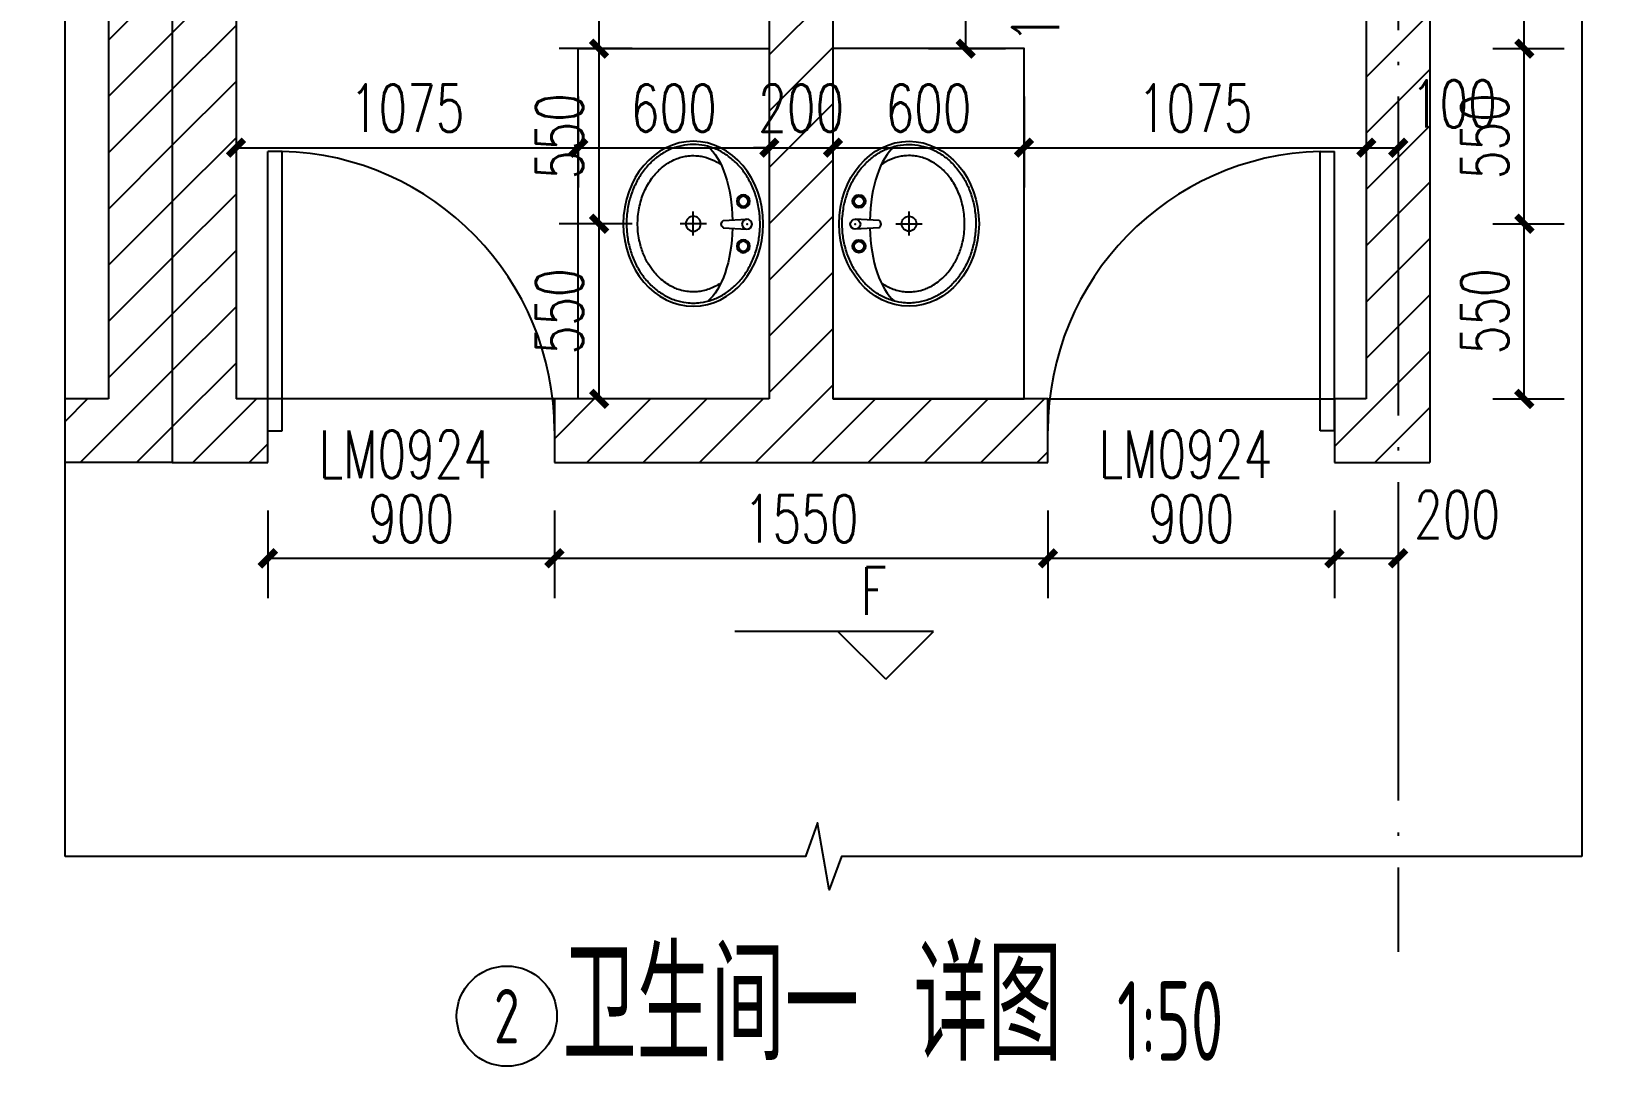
# Model space of a CAD drawing. Header units: millimetres. Extents: x -1048436 to -185795, y -983427 to 400387.
# Drawn here: x -606862 to -601888, y -719709 to -716459 of the extents above; entities that cross this region are included whole.
import ezdxf
from ezdxf.enums import TextEntityAlignment as Align

# ---------------------------------------------------------------- set-up
doc = ezdxf.new("R2010")
doc.units = ezdxf.units.MM
doc.header["$LTSCALE"] = 500
doc.linetypes.add('DOTE', pattern=[2.42, 2, -0.2, 0.02, -0.2])
for name, color, linetype in [('PUB_DIM', 3, 'Continuous'), ('PUB_TEXT', 7, 'Continuous'), ('建-填充', 9, 'Continuous'), ('建-墙', 254, 'Continuous'), ('建-文字', 4, 'Continuous'), ('建-洁具', 55, 'Continuous'), ('建-符号', 13, 'Continuous'), ('建-符号-门编号', 13, 'Continuous'), ('建-轴线', 16, 'DOTE'), ('建-门扇', 32, 'Continuous')]:
    doc.layers.add(name, color=color, linetype=linetype)
doc.layers.add('建-修改云', color=30, linetype='Continuous', plot=False)
doc.styles.add('_TCH_DIM', font='SIMPLEX', dxfattribs={"bigfont": 'GBCBIG'})
doc.styles.add('_TCH_DIM_T3', font='SIMPLEX', dxfattribs={"width": 0.705882, "bigfont": 'GBCBIG'})
doc.styles.add('_TCH_WINDOW', font='SIMPLEX', dxfattribs={"height": 3.5, "bigfont": 'GBCBIG'})
doc.styles.add('XD2008', font='xd-hzs.shx', dxfattribs={"width": 0.7, "bigfont": 'xd-hztxt.shx'})
doc.dimstyles.new('_TCH_ARCH&&50', dxfattribs={"dimtxt": 148.75, "dimasz": 50, "dimexe": 125, "dimexo": 150, "dimgap": 50, "dimtad": 1, "dimdec": 0, "dimzin": 0, "dimdsep": 46, "dimtxsty": '_TCH_DIM_T3', "dimblk": 'ARCHTICK', "dimcen": 0.09, "dimclrt": 7, "dimazin": 2, "dimtfac": 1, "dimtdec": 0, "dimtix": 1, "dimtmove": 2, "dimatfit": 3, "dimldrblk": 'ARCHTICK', "dimfxl": 1, "dimtolj": 1, "dimtzin": 0, "dimarcsym": 0})
pattern_1 = [(45, (0, 89.76), (-88.388383, 88.388383), [])]

# ---------------------------------------------------------------- blocks, each defined once
blk = doc.blocks.new('$lvtry$00000173')
at = {"color": 0}
for p, q in [((-10.7, -125), (-15.7, -50.1)), ((12, -125), (16, -50.1)), ((1.6, -177.1), (1.6, -260.4)), ((-35.1, -218.8), (40, -218.8))]:
    blk.add_line(p, q, dxfattribs=at)
for centre, radius in [((-69, -61.6), 20.6), ((-69, -61.6), 15.6), ((0.1, -50.1), 15.8), ((72.2, -61.6), 20.6), ((72.2, -61.6), 15.6), ((1.6, -218.8), 23.4)]:
    blk.add_circle(centre, radius, dxfattribs=at)
blk.add_arc((0.6, -116.9), 13.9, 215.486, 324.514, dxfattribs=at)
blk.add_ellipse((1.6, -218.8), major_axis=(-259, 0), ratio=0.848663, dxfattribs=at)
for start_param, end_param in [(4.764585, 5.931457), (3.493317, 4.671733)]:
    blk.add_ellipse((1.6, -214.5), major_axis=(-259, 0), ratio=0.459125, start_param=start_param, end_param=end_param, dxfattribs=at)
for points, knots in [([(-247.4, -218.8, 0), (-247.4, -226.1, 0), (-246.9, -233.4, 0), (-244.5, -252.6, 0), (-241.8, -264.5, 0), (-234, -287.6, 0), (-228.9, -298.9, 0), (-216.4, -320.7, 0), (-209.1, -331.1, 0), (-192.3, -350.8, 0), (-182.9, -360.1, 0), (-162.4, -377, 0), (-151.2, -384.8, 0), (-127.4, -398.6, 0), (-114.8, -404.6, 0), (-88.5, -414.7, 0), (-74.8, -418.8, 0), (-46.8, -424.9, 0), (-32.4, -426.9, 0), (-3.6, -428.9, 0), (11, -428.8, 0), (39.8, -426.4, 0), (54.1, -424.2, 0), (82, -417.7, 0), (95.6, -413.4, 0), (121.7, -402.9, 0), (134.2, -396.7, 0), (157.7, -382.6, 0), (168.7, -374.7, 0), (189, -357.5, 0), (198.2, -348.1, 0), (214.5, -328.2, 0), (221.7, -317.6, 0), (233.7, -295.7, 0), (238.6, -284.3, 0), (245.9, -261.1, 0), (248.4, -249.2, 0), (250.9, -225.2, 0), (250.9, -213.2, 0), (248.6, -189.2, 0), (246.1, -177.3, 0), (238.9, -154, 0), (234.1, -142.6, 0), (222.2, -120.6, 0), (215.1, -110.1, 0), (198.8, -90.1, 0), (189.6, -80.7, 0), (169.5, -63.4, 0), (158.5, -55.4, 0), (135.1, -41.2, 0), (122.6, -35, 0), (96.6, -24.4, 0), (83, -20.1, 0), (55.1, -13.5, 0), (40.8, -11.2, 0), (12, -8.8, 0), (-2.5, -8.6, 0), (-31.4, -10.4, 0), (-45.7, -12.4, 0), (-73.8, -18.4, 0), (-87.5, -22.5, 0), (-113.8, -32.5, 0), (-126.5, -38.5, 0), (-150.4, -52.2, 0), (-161.6, -59.9, 0), (-182.2, -76.8, 0), (-191.7, -86, 0), (-208.5, -105.6, 0), (-215.9, -116, 0), (-228.5, -137.8, 0), (-233.6, -149.1, 0), (-241.6, -172.2, 0), (-244.4, -184, 0), (-246.9, -203.6, 0), (-247.4, -211.2, 0), (-247.4, -218.8, 0)], [0, 0, 0, 0, 0.105369, 0.105369, 0.278747, 0.278747, 0.452125, 0.452125, 0.625504, 0.625504, 0.798882, 0.798882, 0.97226, 0.97226, 1.145639, 1.145639, 1.319017, 1.319017, 1.492395, 1.492395, 1.665774, 1.665774, 1.839152, 1.839152, 2.01253, 2.01253, 2.185909, 2.185909, 2.359287, 2.359287, 2.532665, 2.532665, 2.706044, 2.706044, 2.879422, 2.879422, 3.0528, 3.0528, 3.226179, 3.226179, 3.399557, 3.399557, 3.572935, 3.572935, 3.746313, 3.746313, 3.919692, 3.919692, 4.09307, 4.09307, 4.266448, 4.266448, 4.439827, 4.439827, 4.613205, 4.613205, 4.786583, 4.786583, 4.959962, 4.959962, 5.13334, 5.13334, 5.306718, 5.306718, 5.480097, 5.480097, 5.653475, 5.653475, 5.826853, 5.826853, 6.000232, 6.000232, 6.17361, 6.17361, 6.283185, 6.283185, 6.283185, 6.283185]), ([(-183.5, -131.4, 0), (-184.9, -133.4, 0), (-186.3, -135.4, 0), (-191.4, -143.3, 0), (-194.8, -149.3, 0), (-200.6, -161.5, 0), (-203.1, -167.7, 0), (-207.2, -180.3, 0), (-208.9, -186.7, 0), (-211.2, -199.2, 0), (-211.9, -205.4, 0), (-212.3, -214, 0), (-212.4, -216.4, 0), (-212.4, -218.8, 0), (-212.4, -225.2, 0), (-211.9, -231.7, 0), (-210, -246, 0), (-208.2, -253.8, 0), (-204.3, -266.5, 0), (-202.4, -271.5, 0), (-198.1, -281.4, 0), (-195.7, -286.3, 0), (-189.4, -297.6, 0), (-185.2, -304, 0), (-176, -316.2, 0), (-170.9, -322.2, 0), (-160.9, -332.4, 0), (-156.1, -336.8, 0), (-143.4, -347.4, 0), (-135.1, -353.3, 0), (-121.2, -361.8, 0), (-115.9, -364.8, 0), (-105.1, -370.2, 0), (-99.5, -372.8, 0), (-87.8, -377.6, 0), (-81.6, -379.8, 0), (-69, -383.8, 0), (-62.5, -385.6, 0), (-47.3, -389.1, 0), (-38.5, -390.6, 0), (-20.6, -392.8, 0), (-11.6, -393.4, 0), (6.5, -393.7, 0), (15.6, -393.3, 0), (33.6, -391.7, 0), (42.5, -390.5, 0), (59.4, -387.2, 0), (67.4, -385.2, 0), (83.1, -380.5, 0), (90.7, -377.7, 0), (105.6, -371.6, 0), (112.7, -368.2, 0), (126.6, -360.6, 0), (133.3, -356.5, 0), (146, -347.8, 0), (152, -343.1, 0), (163.2, -333.3, 0), (168.5, -328.1, 0), (178.3, -317.3, 0), (182.9, -311.7, 0), (190.4, -301, 0), (193.6, -296, 0), (200.4, -283.8, 0), (203.7, -276.5, 0), (208.6, -263.5, 0), (210.3, -257.8, 0), (213, -246.3, 0), (214.1, -240.5, 0), (215.6, -226.9, 0), (215.8, -219, 0), (215.1, -205.6, 0), (214.5, -200, 0), (212.5, -188.8, 0), (211.2, -183.3, 0), (206.3, -166.7, 0), (201.7, -155.9, 0), (193, -140.7, 0), (190, -136, 0), (186.8, -131.4, 0)], [5.740897, 5.740897, 5.740897, 5.740897, 5.780874, 5.780874, 5.896829, 5.896829, 6.012784, 6.012784, 6.128739, 6.128739, 6.240697, 6.240697, 6.283185, 6.283185, 6.283185, 6.399826, 6.399826, 6.5409, 6.5409, 6.634, 6.634, 6.7271, 6.7271, 6.852188, 6.852188, 6.977276, 6.977276, 7.077377, 7.077377, 7.229977, 7.229977, 7.317389, 7.317389, 7.404801, 7.404801, 7.497094, 7.497094, 7.589386, 7.589386, 7.712334, 7.712334, 7.835281, 7.835281, 7.958228, 7.958228, 8.081175, 8.081175, 8.194983, 8.194983, 8.30879, 8.30879, 8.422598, 8.422598, 8.537599, 8.537599, 8.6526, 8.6526, 8.767602, 8.767602, 8.884432, 8.884432, 8.982435, 8.982435, 9.119467, 9.119467, 9.224191, 9.224191, 9.328914, 9.328914, 9.470087, 9.470087, 9.571187, 9.571187, 9.672288, 9.672288, 9.874489, 9.874489, 9.967059, 9.967059, 9.967059, 9.967059])]:
    blk.add_open_spline(points, degree=3, knots=knots, dxfattribs=at)
for p in [(0.5, -49.9), (1.6, -218.8)]:
    blk.add_point(p, dxfattribs=at)
blk = doc.blocks.new('_ArchTick')
at = {"color": 0, "linetype": 'ByBlock', "const_width": 0.4}
blk.add_lwpolyline([(-0.5, -0.5), (0.5, 0.5)], dxfattribs=at)
blk = doc.blocks.new('*D2238')
at = {"layer": 'Defpoints', "color": 0, "transparency": 16777216}
for p in [(-602423.2, -715612.4), (-602174, -715612.4), (-602423.2, -716512.4)]:
    blk.add_point(p, dxfattribs=at)
at = {"layer": 'PUB_DIM', "color": 0, "lineweight": -2, "transparency": 16777216}
for p, q in [((-602273.2, -715612.4), (-602049, -715612.4)), ((-602174, -716512.4), (-602174, -715612.4)), ((-602273.2, -716512.4), (-602049, -716512.4))]:
    blk.add_line(p, q, dxfattribs=at)
at = {"layer": 'PUB_DIM', "color": 0, "lineweight": -2, "transparency": 16777216, "xscale": 50, "yscale": 50, "zscale": 50}
for p, rotation in [((-602174, -715612.4), 90), ((-602174, -716512.4), 270)]:
    blk.add_blockref('_ArchTick', p, dxfattribs=dict(at, rotation=rotation))
at = {"layer": 'PUB_DIM', "color": 7, "transparency": 16777216, "insert": (-602298.4, -716062.4), "char_height": 148.75, "attachment_point": 5, "rotation": 90, "style": '_TCH_DIM_T3'}
blk.add_mtext('\\A1;900', dxfattribs=at)
blk = doc.blocks.new('*D2239')
at = {"layer": 'Defpoints', "color": 0, "transparency": 16777216}
for p in [(-602423.2, -716512.4), (-602174, -716512.4), (-602423.2, -717062.4)]:
    blk.add_point(p, dxfattribs=at)
at = {"layer": 'PUB_DIM', "color": 0, "lineweight": -2, "transparency": 16777216}
for p, q in [((-602273.2, -716512.4), (-602049, -716512.4)), ((-602174, -717062.4), (-602174, -716512.4)), ((-602273.2, -717062.4), (-602049, -717062.4))]:
    blk.add_line(p, q, dxfattribs=at)
at = {"layer": 'PUB_DIM', "color": 0, "lineweight": -2, "transparency": 16777216, "xscale": 50, "yscale": 50, "zscale": 50}
for p, rotation in [((-602174, -716512.4), 90), ((-602174, -717062.4), 270)]:
    blk.add_blockref('_ArchTick', p, dxfattribs=dict(at, rotation=rotation))
at = {"layer": 'PUB_DIM', "color": 7, "transparency": 16777216, "insert": (-602298.4, -716787.4), "char_height": 148.75, "attachment_point": 5, "rotation": 90, "style": '_TCH_DIM_T3'}
blk.add_mtext('\\A1;550', dxfattribs=at)
blk = doc.blocks.new('*D2240')
at = {"layer": 'Defpoints', "color": 0, "transparency": 16777216}
for p in [(-602423.2, -717062.4), (-602174, -717062.4), (-602423.2, -717612.4)]:
    blk.add_point(p, dxfattribs=at)
at = {"layer": 'PUB_DIM', "color": 0, "lineweight": -2, "transparency": 16777216}
for p, q in [((-602273.2, -717062.4), (-602049, -717062.4)), ((-602174, -717612.4), (-602174, -717062.4)), ((-602273.2, -717612.4), (-602049, -717612.4))]:
    blk.add_line(p, q, dxfattribs=at)
at = {"layer": 'PUB_DIM', "color": 0, "lineweight": -2, "transparency": 16777216, "xscale": 50, "yscale": 50, "zscale": 50}
for p, rotation in [((-602174, -717062.4), 90), ((-602174, -717612.4), 270)]:
    blk.add_blockref('_ArchTick', p, dxfattribs=dict(at, rotation=rotation))
at = {"layer": 'PUB_DIM', "color": 7, "transparency": 16777216, "insert": (-602298.4, -717337.4), "char_height": 148.75, "attachment_point": 5, "rotation": 90, "style": '_TCH_DIM_T3'}
blk.add_mtext('\\A1;550', dxfattribs=at)
blk = doc.blocks.new('*D2244')
at = {"layer": 'Defpoints', "color": 0, "transparency": 16777216}
for p in [(-604195.3, -716362.4), (-603928.3, -716362.4), (-604195.3, -716512.4)]:
    blk.add_point(p, dxfattribs=at)
at = {"layer": 'PUB_DIM', "color": 0, "lineweight": -2, "transparency": 16777216}
for p, q in [((-604045.3, -716362.4), (-603803.3, -716362.4)), ((-603928.3, -716512.4), (-603928.3, -716362.4)), ((-604045.3, -716512.4), (-603803.3, -716512.4))]:
    blk.add_line(p, q, dxfattribs=at)
at = {"layer": 'PUB_DIM', "color": 0, "lineweight": -2, "transparency": 16777216, "xscale": 50, "yscale": 50, "zscale": 50}
for p, rotation in [((-603928.3, -716362.4), 90), ((-603928.3, -716512.4), 270)]:
    blk.add_blockref('_ArchTick', p, dxfattribs=dict(at, rotation=rotation))
at = {"layer": 'PUB_DIM', "color": 7, "transparency": 16777216, "insert": (-603709.2, -716359.7), "char_height": 148.75, "attachment_point": 5, "rotation": 90, "style": '_TCH_DIM_T3'}
blk.add_mtext('\\A1;150', dxfattribs=at)
blk = doc.blocks.new('*D2248')
at = {"layer": 'Defpoints', "color": 0, "transparency": 16777216}
for p in [(-606220.3, -716512.4), (-605145.3, -716512.4), (-605145.3, -716823.5)]:
    blk.add_point(p, dxfattribs=at)
at = {"layer": 'PUB_DIM', "color": 0, "lineweight": -2, "transparency": 16777216}
for p, q in [((-606220.3, -716662.4), (-606220.3, -716948.5)), ((-605145.3, -716662.4), (-605145.3, -716948.5)), ((-606220.3, -716823.5), (-605145.3, -716823.5))]:
    blk.add_line(p, q, dxfattribs=at)
at = {"layer": 'PUB_DIM', "color": 0, "lineweight": -2, "transparency": 16777216, "xscale": 50, "yscale": 50, "zscale": 50, "rotation": 180}
blk.add_blockref('_ArchTick', (-606220.3, -716823.5), dxfattribs=at)
at = {"layer": 'PUB_DIM', "color": 0, "lineweight": -2, "transparency": 16777216, "xscale": 50, "yscale": 50, "zscale": 50}
blk.add_blockref('_ArchTick', (-605145.3, -716823.5), dxfattribs=at)
at = {"layer": 'PUB_DIM', "color": 7, "transparency": 16777216, "insert": (-605682.8, -716699.1), "char_height": 148.75, "attachment_point": 5, "style": '_TCH_DIM_T3'}
blk.add_mtext('\\A1;1075', dxfattribs=at)
blk = doc.blocks.new('*D2249')
at = {"layer": 'Defpoints', "color": 0, "transparency": 16777216}
for p in [(-605145.3, -716512.4), (-604545.3, -716512.4), (-604545.3, -716823.5)]:
    blk.add_point(p, dxfattribs=at)
at = {"layer": 'PUB_DIM', "color": 0, "lineweight": -2, "transparency": 16777216}
for p, q in [((-605145.3, -716662.4), (-605145.3, -716948.5)), ((-604545.3, -716662.4), (-604545.3, -716948.5)), ((-605145.3, -716823.5), (-604545.3, -716823.5))]:
    blk.add_line(p, q, dxfattribs=at)
at = {"layer": 'PUB_DIM', "color": 0, "lineweight": -2, "transparency": 16777216, "xscale": 50, "yscale": 50, "zscale": 50, "rotation": 180}
blk.add_blockref('_ArchTick', (-605145.3, -716823.5), dxfattribs=at)
at = {"layer": 'PUB_DIM', "color": 0, "lineweight": -2, "transparency": 16777216, "xscale": 50, "yscale": 50, "zscale": 50}
blk.add_blockref('_ArchTick', (-604545.3, -716823.5), dxfattribs=at)
at = {"layer": 'PUB_DIM', "color": 7, "transparency": 16777216, "insert": (-604845.3, -716699.1), "char_height": 148.75, "attachment_point": 5, "style": '_TCH_DIM_T3'}
blk.add_mtext('\\A1;600', dxfattribs=at)
blk = doc.blocks.new('*D2250')
at = {"layer": 'Defpoints', "color": 0, "transparency": 16777216}
for p in [(-604545.3, -716512.4), (-604345.3, -716512.4), (-604345.3, -716823.5)]:
    blk.add_point(p, dxfattribs=at)
at = {"layer": 'PUB_DIM', "color": 0, "lineweight": -2, "transparency": 16777216}
for p, q in [((-604545.3, -716662.4), (-604545.3, -716948.5)), ((-604345.3, -716662.4), (-604345.3, -716948.5)), ((-604545.3, -716823.5), (-604595.3, -716823.5)), ((-604545.3, -716823.5), (-604345.3, -716823.5)), ((-604345.3, -716823.5), (-604295.3, -716823.5))]:
    blk.add_line(p, q, dxfattribs=at)
at = {"layer": 'PUB_DIM', "color": 0, "lineweight": -2, "transparency": 16777216, "xscale": 50, "yscale": 50, "zscale": 50}
blk.add_blockref('_ArchTick', (-604545.3, -716823.5), dxfattribs=at)
at = {"layer": 'PUB_DIM', "color": 0, "lineweight": -2, "transparency": 16777216, "xscale": 50, "yscale": 50, "zscale": 50, "rotation": 180}
blk.add_blockref('_ArchTick', (-604345.3, -716823.5), dxfattribs=at)
at = {"layer": 'PUB_DIM', "color": 7, "transparency": 16777216, "insert": (-604445.3, -716699.1), "char_height": 148.75, "attachment_point": 5, "style": '_TCH_DIM_T3'}
blk.add_mtext('\\A1;200', dxfattribs=at)
blk = doc.blocks.new('*D2251')
at = {"layer": 'Defpoints', "color": 0, "transparency": 16777216}
for p in [(-604345.3, -716512.4), (-603745.3, -716512.4), (-603745.3, -716823.5)]:
    blk.add_point(p, dxfattribs=at)
at = {"layer": 'PUB_DIM', "color": 0, "lineweight": -2, "transparency": 16777216}
for p, q in [((-604345.3, -716662.4), (-604345.3, -716948.5)), ((-603745.3, -716662.4), (-603745.3, -716948.5)), ((-604345.3, -716823.5), (-603745.3, -716823.5))]:
    blk.add_line(p, q, dxfattribs=at)
at = {"layer": 'PUB_DIM', "color": 0, "lineweight": -2, "transparency": 16777216, "xscale": 50, "yscale": 50, "zscale": 50, "rotation": 180}
blk.add_blockref('_ArchTick', (-604345.3, -716823.5), dxfattribs=at)
at = {"layer": 'PUB_DIM', "color": 0, "lineweight": -2, "transparency": 16777216, "xscale": 50, "yscale": 50, "zscale": 50}
blk.add_blockref('_ArchTick', (-603745.3, -716823.5), dxfattribs=at)
at = {"layer": 'PUB_DIM', "color": 7, "transparency": 16777216, "insert": (-604045.3, -716699.1), "char_height": 148.75, "attachment_point": 5, "style": '_TCH_DIM_T3'}
blk.add_mtext('\\A1;600', dxfattribs=at)
blk = doc.blocks.new('*D2252')
at = {"layer": 'Defpoints', "color": 0, "transparency": 16777216}
for p in [(-603745.3, -716512.4), (-602670.3, -716512.4), (-602670.3, -716823.5)]:
    blk.add_point(p, dxfattribs=at)
at = {"layer": 'PUB_DIM', "color": 0, "lineweight": -2, "transparency": 16777216}
for p, q in [((-603745.3, -716662.4), (-603745.3, -716948.5)), ((-602670.3, -716662.4), (-602670.3, -716948.5)), ((-603745.3, -716823.5), (-602670.3, -716823.5))]:
    blk.add_line(p, q, dxfattribs=at)
at = {"layer": 'PUB_DIM', "color": 0, "lineweight": -2, "transparency": 16777216, "xscale": 50, "yscale": 50, "zscale": 50, "rotation": 180}
blk.add_blockref('_ArchTick', (-603745.3, -716823.5), dxfattribs=at)
at = {"layer": 'PUB_DIM', "color": 0, "lineweight": -2, "transparency": 16777216, "xscale": 50, "yscale": 50, "zscale": 50}
blk.add_blockref('_ArchTick', (-602670.3, -716823.5), dxfattribs=at)
at = {"layer": 'PUB_DIM', "color": 7, "transparency": 16777216, "insert": (-603207.8, -716699.1), "char_height": 148.75, "attachment_point": 5, "style": '_TCH_DIM_T3'}
blk.add_mtext('\\A1;1075', dxfattribs=at)
blk = doc.blocks.new('*D2253')
at = {"layer": 'Defpoints', "color": 0, "transparency": 16777216}
for p in [(-602670.3, -716512.4), (-602570.3, -716512.4), (-602570.3, -716823.5)]:
    blk.add_point(p, dxfattribs=at)
at = {"layer": 'PUB_DIM', "color": 0, "lineweight": -2, "transparency": 16777216}
for p, q in [((-602670.3, -716662.4), (-602670.3, -716948.5)), ((-602570.3, -716662.4), (-602570.3, -716948.5)), ((-602670.3, -716823.5), (-602570.3, -716823.5))]:
    blk.add_line(p, q, dxfattribs=at)
at = {"layer": 'PUB_DIM', "color": 0, "lineweight": -2, "transparency": 16777216, "xscale": 50, "yscale": 50, "zscale": 50, "rotation": 180}
blk.add_blockref('_ArchTick', (-602670.3, -716823.5), dxfattribs=at)
at = {"layer": 'PUB_DIM', "color": 0, "lineweight": -2, "transparency": 16777216, "xscale": 50, "yscale": 50, "zscale": 50}
blk.add_blockref('_ArchTick', (-602570.3, -716823.5), dxfattribs=at)
at = {"layer": 'PUB_DIM', "color": 7, "transparency": 16777216, "insert": (-602395.3, -716686), "char_height": 148.75, "attachment_point": 5, "style": '_TCH_DIM_T3'}
blk.add_mtext('\\A1;100', dxfattribs=at)
blk = doc.blocks.new('*D2259')
at = {"layer": 'Defpoints', "color": 0, "transparency": 16777216}
for p in [(-605080, -715912.2), (-604825.8, -715912.2), (-604825.8, -716512.4)]:
    blk.add_point(p, dxfattribs=at)
at = {"layer": 'PUB_DIM', "color": 0, "lineweight": -2, "transparency": 16777216}
for p, q in [((-604975.8, -715912.2), (-605205, -715912.2)), ((-605080, -716512.4), (-605080, -715912.2)), ((-604975.8, -716512.4), (-605205, -716512.4))]:
    blk.add_line(p, q, dxfattribs=at)
at = {"layer": 'PUB_DIM', "color": 0, "lineweight": -2, "transparency": 16777216, "xscale": 50, "yscale": 50, "zscale": 50}
for p, rotation in [((-605080, -715912.2), 90), ((-605080, -716512.4), 270)]:
    blk.add_blockref('_ArchTick', p, dxfattribs=dict(at, rotation=rotation))
at = {"layer": 'PUB_DIM', "color": 7, "transparency": 16777216, "insert": (-605204.3, -716212.3), "char_height": 148.75, "attachment_point": 5, "rotation": 90, "style": '_TCH_DIM_T3'}
blk.add_mtext('\\A1;600', dxfattribs=at)
blk = doc.blocks.new('*D2260')
at = {"layer": 'Defpoints', "color": 0, "transparency": 16777216}
for p in [(-605080, -716512.4), (-604825.8, -716512.4), (-604825.8, -717062.4)]:
    blk.add_point(p, dxfattribs=at)
at = {"layer": 'PUB_DIM', "color": 0, "lineweight": -2, "transparency": 16777216}
for p, q in [((-604975.8, -716512.4), (-605205, -716512.4)), ((-605080, -717062.4), (-605080, -716512.4)), ((-604975.8, -717062.4), (-605205, -717062.4))]:
    blk.add_line(p, q, dxfattribs=at)
at = {"layer": 'PUB_DIM', "color": 0, "lineweight": -2, "transparency": 16777216, "xscale": 50, "yscale": 50, "zscale": 50}
for p, rotation in [((-605080, -716512.4), 90), ((-605080, -717062.4), 270)]:
    blk.add_blockref('_ArchTick', p, dxfattribs=dict(at, rotation=rotation))
at = {"layer": 'PUB_DIM', "color": 7, "transparency": 16777216, "insert": (-605204.3, -716787.4), "char_height": 148.75, "attachment_point": 5, "rotation": 90, "style": '_TCH_DIM_T3'}
blk.add_mtext('\\A1;550', dxfattribs=at)
blk = doc.blocks.new('*D2261')
at = {"layer": 'Defpoints', "color": 0, "transparency": 16777216}
for p in [(-605080, -717062.4), (-604825.8, -717062.4), (-604825.8, -717612.4)]:
    blk.add_point(p, dxfattribs=at)
at = {"layer": 'PUB_DIM', "color": 0, "lineweight": -2, "transparency": 16777216}
for p, q in [((-604975.8, -717062.4), (-605205, -717062.4)), ((-605080, -717612.4), (-605080, -717062.4)), ((-604975.8, -717612.4), (-605205, -717612.4))]:
    blk.add_line(p, q, dxfattribs=at)
at = {"layer": 'PUB_DIM', "color": 0, "lineweight": -2, "transparency": 16777216, "xscale": 50, "yscale": 50, "zscale": 50}
for p, rotation in [((-605080, -717062.4), 90), ((-605080, -717612.4), 270)]:
    blk.add_blockref('_ArchTick', p, dxfattribs=dict(at, rotation=rotation))
at = {"layer": 'PUB_DIM', "color": 7, "transparency": 16777216, "insert": (-605204.3, -717337.4), "char_height": 148.75, "attachment_point": 5, "rotation": 90, "style": '_TCH_DIM_T3'}
blk.add_mtext('\\A1;550', dxfattribs=at)
blk = doc.blocks.new('*D2262')
at = {"layer": 'Defpoints', "color": 0, "transparency": 16777216}
for p in [(-606120.3, -717812.4), (-605220.3, -717812.4), (-605220.3, -718113.1)]:
    blk.add_point(p, dxfattribs=at)
at = {"layer": 'PUB_DIM', "color": 0, "lineweight": -2, "transparency": 16777216}
for p, q in [((-606120.3, -717962.4), (-606120.3, -718238.1)), ((-605220.3, -717962.4), (-605220.3, -718238.1)), ((-606120.3, -718113.1), (-605220.3, -718113.1))]:
    blk.add_line(p, q, dxfattribs=at)
at = {"layer": 'PUB_DIM', "color": 0, "lineweight": -2, "transparency": 16777216, "xscale": 50, "yscale": 50, "zscale": 50, "rotation": 180}
blk.add_blockref('_ArchTick', (-606120.3, -718113.1), dxfattribs=at)
at = {"layer": 'PUB_DIM', "color": 0, "lineweight": -2, "transparency": 16777216, "xscale": 50, "yscale": 50, "zscale": 50}
blk.add_blockref('_ArchTick', (-605220.3, -718113.1), dxfattribs=at)
at = {"layer": 'PUB_DIM', "color": 7, "transparency": 16777216, "insert": (-605670.3, -717988.7), "char_height": 148.75, "attachment_point": 5, "style": '_TCH_DIM_T3'}
blk.add_mtext('\\A1;900', dxfattribs=at)
blk = doc.blocks.new('*D2263')
at = {"layer": 'Defpoints', "color": 0, "transparency": 16777216}
for p in [(-605220.3, -717812.4), (-603670.3, -717812.4), (-603670.3, -718113.1)]:
    blk.add_point(p, dxfattribs=at)
at = {"layer": 'PUB_DIM', "color": 0, "lineweight": -2, "transparency": 16777216}
for p, q in [((-605220.3, -717962.4), (-605220.3, -718238.1)), ((-603670.3, -717962.4), (-603670.3, -718238.1)), ((-605220.3, -718113.1), (-603670.3, -718113.1))]:
    blk.add_line(p, q, dxfattribs=at)
at = {"layer": 'PUB_DIM', "color": 0, "lineweight": -2, "transparency": 16777216, "xscale": 50, "yscale": 50, "zscale": 50, "rotation": 180}
blk.add_blockref('_ArchTick', (-605220.3, -718113.1), dxfattribs=at)
at = {"layer": 'PUB_DIM', "color": 0, "lineweight": -2, "transparency": 16777216, "xscale": 50, "yscale": 50, "zscale": 50}
blk.add_blockref('_ArchTick', (-603670.3, -718113.1), dxfattribs=at)
at = {"layer": 'PUB_DIM', "color": 7, "transparency": 16777216, "insert": (-604445.3, -717988.7), "char_height": 148.75, "attachment_point": 5, "style": '_TCH_DIM_T3'}
blk.add_mtext('\\A1;1550', dxfattribs=at)
blk = doc.blocks.new('*D2264')
at = {"layer": 'Defpoints', "color": 0, "transparency": 16777216}
for p in [(-603670.3, -717812.4), (-602770.3, -717812.4), (-602770.3, -718113.1)]:
    blk.add_point(p, dxfattribs=at)
at = {"layer": 'PUB_DIM', "color": 0, "lineweight": -2, "transparency": 16777216}
for p, q in [((-603670.3, -717962.4), (-603670.3, -718238.1)), ((-602770.3, -717962.4), (-602770.3, -718238.1)), ((-603670.3, -718113.1), (-602770.3, -718113.1))]:
    blk.add_line(p, q, dxfattribs=at)
at = {"layer": 'PUB_DIM', "color": 0, "lineweight": -2, "transparency": 16777216, "xscale": 50, "yscale": 50, "zscale": 50, "rotation": 180}
blk.add_blockref('_ArchTick', (-603670.3, -718113.1), dxfattribs=at)
at = {"layer": 'PUB_DIM', "color": 0, "lineweight": -2, "transparency": 16777216, "xscale": 50, "yscale": 50, "zscale": 50}
blk.add_blockref('_ArchTick', (-602770.3, -718113.1), dxfattribs=at)
at = {"layer": 'PUB_DIM', "color": 7, "transparency": 16777216, "insert": (-603220.3, -717988.7), "char_height": 148.75, "attachment_point": 5, "style": '_TCH_DIM_T3'}
blk.add_mtext('\\A1;900', dxfattribs=at)
blk = doc.blocks.new('*D2265')
at = {"layer": 'Defpoints', "color": 0, "transparency": 16777216}
for p in [(-602770.3, -717812.4), (-602570.3, -717812.4), (-602570.3, -718113.1)]:
    blk.add_point(p, dxfattribs=at)
at = {"layer": 'PUB_DIM', "color": 0, "lineweight": -2, "transparency": 16777216}
for p, q in [((-602770.3, -717962.4), (-602770.3, -718238.1)), ((-602570.3, -717962.4), (-602570.3, -718238.1)), ((-602770.3, -718113.1), (-602570.3, -718113.1))]:
    blk.add_line(p, q, dxfattribs=at)
at = {"layer": 'PUB_DIM', "color": 0, "lineweight": -2, "transparency": 16777216, "xscale": 50, "yscale": 50, "zscale": 50, "rotation": 180}
blk.add_blockref('_ArchTick', (-602770.3, -718113.1), dxfattribs=at)
at = {"layer": 'PUB_DIM', "color": 0, "lineweight": -2, "transparency": 16777216, "xscale": 50, "yscale": 50, "zscale": 50}
blk.add_blockref('_ArchTick', (-602570.3, -718113.1), dxfattribs=at)
at = {"layer": 'PUB_DIM', "color": 7, "transparency": 16777216, "insert": (-602385.3, -717975.6), "char_height": 148.75, "attachment_point": 5, "style": '_TCH_DIM_T3'}
blk.add_mtext('\\A1;200', dxfattribs=at)

msp = doc.modelspace()

# ---------------------------------------------------------------- hatches: boundary and pattern name
at = {"layer": '建-填充'}
h = msp.add_hatch(dxfattribs=at)
h.set_pattern_fill('普通砖', color=256, scale=50, style=0)
h.set_pattern_definition(pattern_1)
h.paths.add_polyline_path([(-606520.3, -713845.7), (-606620.3, -713912.4), (-606620.3, -717612.4), (-606420.3, -717812.4), (-606420.3, -713912.4)])
h = msp.add_hatch(dxfattribs=at)
h.set_pattern_fill('普通砖', color=256, scale=50, style=0)
h.set_pattern_definition(pattern_1)
h.paths.add_polyline_path([(-606320.3, -713845.7), (-606420.3, -713912.4), (-606420.3, -717812.4), (-606220.3, -717612.4), (-606220.3, -713912.4)])
h = msp.add_hatch(dxfattribs=at)
h.set_pattern_fill('普通砖', color=256, scale=50, style=0)
h.set_pattern_definition(pattern_1)
h.paths.add_polyline_path([(-602570.3, -714679.6), (-602670.3, -714712.4), (-602670.3, -717612.4), (-602470.3, -717812.4), (-602470.3, -714796.9)])
h = msp.add_hatch(dxfattribs=at)
h.set_pattern_fill('普通砖', color=256, scale=50, style=0)
h.set_pattern_definition(pattern_1)
h.paths.add_polyline_path([(-604345.3, -715587.4), (-604545.3, -715587.4), (-604545.3, -717612.4), (-604445.3, -717679), (-604345.3, -717612.4)])
h = msp.add_hatch(dxfattribs=at)
h.set_pattern_fill('普通砖', color=256, scale=50, style=0)
h.set_pattern_definition(pattern_1)
h.paths.add_polyline_path([(-606420.3, -717812.4), (-606620.3, -717612.4), (-606757.1, -717612.4), (-606757.1, -717812.4)])
h = msp.add_hatch(dxfattribs=at)
h.set_pattern_fill('普通砖', color=256, scale=50, style=0)
h.set_pattern_definition(pattern_1)
h.paths.add_polyline_path([(-606420.3, -717812.4), (-606120.3, -717812.4), (-606120.3, -717612.4), (-606220.3, -717612.4)])
h = msp.add_hatch(dxfattribs=at)
h.set_pattern_fill('普通砖', color=256, scale=50, style=0)
h.set_pattern_definition(pattern_1)
h.paths.add_polyline_path([(-604545.3, -717612.4), (-605220.3, -717612.4), (-605220.3, -717812.4), (-604445.3, -717812.4), (-604445.3, -717679)])
h = msp.add_hatch(dxfattribs=at)
h.set_pattern_fill('普通砖', color=256, scale=50, style=0)
h.set_pattern_definition(pattern_1)
h.paths.add_polyline_path([(-604445.3, -717812.4), (-603670.3, -717812.4), (-603670.3, -717612.4), (-604345.3, -717612.4), (-604445.3, -717679)])
h = msp.add_hatch(dxfattribs=at)
h.set_pattern_fill('普通砖', color=256, scale=50, style=0)
h.set_pattern_definition(pattern_1)
h.paths.add_polyline_path([(-602670.3, -717612.4), (-602770.3, -717612.4), (-602770.3, -717812.4), (-602470.3, -717812.4)])

# ---------------------------------------------------------------- linework, layer by layer
at = {"layer": 'PUB_TEXT'}
msp.add_circle((-605369.8, -719551.1), 157.5, dxfattribs=at)
at = {"layer": '建-修改云'}
msp.add_line((-604545.3, -717612.4), (-605145.3, -717612.4), dxfattribs=at)
at = {"layer": '建-墙'}
for p, q in [((-606620.3, -713912.4), (-606620.3, -717612.4)), ((-606420.3, -713912.4), (-606420.3, -717812.4)), ((-606420.3, -713912.4), (-606420.3, -717812.4)), ((-606220.3, -713912.4), (-606220.3, -717612.4)), ((-602670.3, -714712.4), (-602670.3, -717612.4)), ((-602470.3, -714796.9), (-602470.3, -717812.4)), ((-604545.3, -715587.4), (-604545.3, -717612.4)), ((-604345.3, -715587.4), (-604345.3, -717612.4)), ((-606620.3, -717612.4), (-606757.1, -717612.4)), ((-606120.3, -717612.4), (-606220.3, -717612.4)), ((-606120.3, -717812.4), (-606120.3, -717612.4)), ((-604545.3, -717612.4), (-605220.3, -717612.4)), ((-605220.3, -717612.4), (-605220.3, -717812.4)), ((-603670.3, -717612.4), (-604345.3, -717612.4)), ((-603670.3, -717812.4), (-603670.3, -717612.4)), ((-602670.3, -717612.4), (-602770.3, -717612.4)), ((-602770.3, -717612.4), (-602770.3, -717812.4)), ((-606420.3, -717812.4), (-606757.1, -717812.4)), ((-606420.3, -717812.4), (-606120.3, -717812.4)), ((-605220.3, -717812.4), (-604445.3, -717812.4)), ((-604445.3, -717812.4), (-603670.3, -717812.4)), ((-602770.3, -717812.4), (-602470.3, -717812.4))]:
    msp.add_line(p, q, dxfattribs=at)
at = {"layer": '建-洁具'}
for points in [[(-604545.3, -717612.4), (-605145.3, -717612.4), (-605145.3, -716512.4), (-604545.3, -716512.4)], [(-604345.3, -717612.4), (-603745.3, -717612.4), (-603745.3, -716512.4), (-604345.3, -716512.4)]]:
    msp.add_lwpolyline(points, dxfattribs=at)
at = {"layer": '建-符号'}
for p, q in [((-604029.6, -718342.6), (-604654, -718342.6)), ((-604179.6, -718492.6), (-604329.6, -718342.6)), ((-604179.6, -718492.6), (-604029.6, -718342.6)), ((-601993.1, -719049.1), (-601993.1, -719049.1)), ((-601993.1, -719049.1), (-601993.1, -719049.1))]:
    msp.add_line(p, q, dxfattribs=at)
for points in [[(-606757.1, -719049.1), (-606757.1, -716327.4), (-606862.1, -716289.2), (-606652.1, -716252.1), (-606757.1, -716214.9), (-606757.1, -713493.1)], [(-601993.1, -713493.1), (-601993.1, -716214.9), (-601888.1, -716253.1), (-602098.1, -716290.1), (-601993.1, -716327.4), (-601993.1, -719049.1)], [(-601993.1, -719049.1), (-604318.9, -719049.1), (-604357.1, -719154.1), (-604394.1, -718944.1), (-604431.4, -719049.1), (-606757.1, -719049.1)]]:
    msp.add_lwpolyline(points, dxfattribs=at)
at = {"layer": '建-轴线'}
msp.add_lwpolyline([(-602570.3, -713034.2), (-602570.3, -719348.7)], dxfattribs=at)
at = {"layer": '建-门扇'}
for p, q in [((-606075.3, -716834.9), (-606120.3, -716834.9)), ((-606120.3, -717712.4), (-606120.3, -716834.9)), ((-606075.3, -717712.4), (-606075.3, -716834.9)), ((-602815.3, -716834.9), (-602770.3, -716834.9)), ((-602815.3, -717712.4), (-602815.3, -716834.9)), ((-602770.3, -717712.4), (-602770.3, -716834.9)), ((-605220.3, -717612.4), (-606120.3, -717612.4)), ((-603670.3, -717612.4), (-602770.3, -717612.4)), ((-606120.3, -717712.4), (-606075.3, -717712.4)), ((-602770.3, -717712.4), (-602815.3, -717712.4))]:
    msp.add_line(p, q, dxfattribs=at)
for centre, start, end in [((-606097.8, -717712.4), 0, 88.5307), ((-602792.8, -717712.4), 91.4693, 180)]:
    msp.add_arc(centre, 877.5, start, end, dxfattribs=at)

# ---------------------------------------------------------------- block references
at = {"layer": '建-洁具', "yscale": -1, "rotation": 90.00000000000001}
msp.add_blockref('$lvtry$00000173', (-604565.3, -717064), dxfattribs=at)
at = {"layer": '建-洁具', "xscale": -1, "yscale": -1, "rotation": 270}
msp.add_blockref('$lvtry$00000173', (-604325.3, -717064), dxfattribs=at)

# ---------------------------------------------------------------- texts
at = {"layer": 'PUB_TEXT', "style": 'XD2008', "width": 0.7}
for s, height, p in [('卫生间一', 350, (-605194.8, -719691.1)), ('详图', 350, (-604091.4, -719691.1)), ('1:50', 250, (-603453.1, -719691.1))]:
    msp.add_text(s, height=height, dxfattribs=at).set_placement(p)
at = {"layer": 'PUB_TEXT', "style": 'XD2008', "width": 1.238095}
msp.add_text('2', height=171.3, dxfattribs=at).set_placement((-605409.8, -719636.7), (-605329.9, -719636.7), align=Align.FIT)
at = {"layer": '建-文字', "style": '_TCH_DIM', "width": 0.705882}
msp.add_text('F', height=148.8, dxfattribs=at).set_placement((-604258, -718290.1))
at = {"layer": '建-符号-门编号', "style": '_TCH_WINDOW', "width": 0.705882}
for p in [(-605960.3, -717860.9), (-603510.3, -717860.7)]:
    msp.add_text('LM0924', height=148.75, dxfattribs=at).set_placement(p)

# ---------------------------------------------------------------- dimensions: what is measured, and where the dimension line sits
at = {"layer": 'PUB_DIM'}
for p1, p2, distance, picture, middle in [((-602423.2, -716512.4), (-602423.2, -715612.4), -249.1, '*D2238', (-602298.4, -716062.4)), ((-604825.8, -716512.4), (-604825.8, -715912.2), 254.2, '*D2259', (-605204.3, -716212.3)), ((-604825.8, -717062.4), (-604825.8, -716512.4), 254.2, '*D2260', (-605204.3, -716787.4)), ((-602423.2, -717062.4), (-602423.2, -716512.4), -249.1, '*D2239', (-602298.4, -716787.4)), ((-606220.3, -716512.4), (-605145.3, -716512.4), -311.2, '*D2248', (-605682.8, -716699.1)), ((-605145.3, -716512.4), (-604545.3, -716512.4), -311.2, '*D2249', (-604845.3, -716699.1)), ((-604545.3, -716512.4), (-604345.3, -716512.4), -311.2, '*D2250', (-604445.3, -716699.1)), ((-604345.3, -716512.4), (-603745.3, -716512.4), -311.2, '*D2251', (-604045.3, -716699.1)), ((-603745.3, -716512.4), (-602670.3, -716512.4), -311.2, '*D2252', (-603207.8, -716699.1)), ((-604825.8, -717612.4), (-604825.8, -717062.4), 254.2, '*D2261', (-605204.3, -717337.4)), ((-602423.2, -717612.4), (-602423.2, -717062.4), -249.1, '*D2240', (-602298.4, -717337.4)), ((-606120.3, -717812.4), (-605220.3, -717812.4), -300.7, '*D2262', (-605670.3, -717988.7)), ((-605220.3, -717812.4), (-603670.3, -717812.4), -300.7, '*D2263', (-604445.3, -717988.7)), ((-603670.3, -717812.4), (-602770.3, -717812.4), -300.7, '*D2264', (-603220.3, -717988.7))]:
    dim = msp.add_aligned_dim(p1=p1, p2=p2, distance=distance, dimstyle='_TCH_ARCH&&50', dxfattribs=at)
    dim.commit()
    dim.dimension.update_dxf_attribs({"geometry": picture, "text_midpoint": middle})
for base, p1, p2, angle, picture, middle in [((-603928.3, -716362.4), (-604195.3, -716512.4), (-604195.3, -716362.4), 90, '*D2244', (-603709.2, -716359.7)), ((-602570.3, -716823.5), (-602670.3, -716512.4), (-602570.3, -716512.4), 0, '*D2253', (-602395.3, -716686)), ((-602570.3, -718113.1), (-602770.3, -717812.4), (-602570.3, -717812.4), 360, '*D2265', (-602385.3, -717975.6))]:
    dim = msp.add_linear_dim(base=base, p1=p1, p2=p2, angle=angle, dimstyle='_TCH_ARCH&&50', dxfattribs=at)
    dim.commit()
    dim.dimension.update_dxf_attribs({"geometry": picture, "text_midpoint": middle, "dimtype": 129})

doc.saveas('drawing.dxf')
